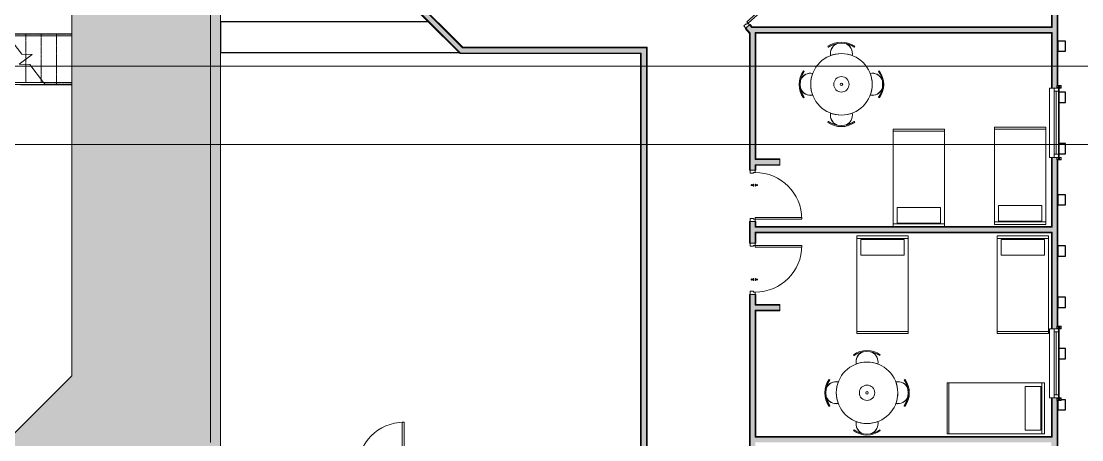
# Model space of a CAD drawing. Header units: millimetres. Extents: x -49836 to 59720, y -25216 to 39354.
# Drawn here: x 28012 to 48710, y -11579 to -3409 of the extents above; entities that cross this region are included whole.
import ezdxf

# ---------------------------------------------------------------- set-up
doc = ezdxf.new("R2010")
doc.units = ezdxf.units.MM
doc.linetypes.add('Overhead', pattern=[3.96875, 2.38125, -1.5875])
for name, color, linetype, lineweight in [('A-DOOR', 31, 'Continuous', 9), ('A-DOOR-FRAM', 31, 'Continuous', 18), ('A-FLOR-FNSH', 192, 'Continuous', 35), ('A-FLOR-HRAL', 11, 'Continuous', 9), ('A-FLOR-HRAL-MBND', 5, 'Overhead', 9), ('A-FLOR-MCUT', 51, 'Continuous', 9), ('A-FLOR-PATT', 8, 'Continuous', 35), ('A-GENM', 13, 'Continuous', 9), ('A-GLAZ', 151, 'Continuous', 9), ('A-GLAZ-SILL', 1, 'Continuous', 9), ('A-WALL', 113, 'Continuous', 9), ('A-WALL-FNSH', 113, 'Continuous', 25), ('A-WALL-PATT', 111, 'Continuous', 25), ('G-ANNO-SYMB', 111, 'Continuous', 9), ('I-FURN', 30, 'Continuous', 9), ('I-FURN-PNLS', 30, 'Continuous', 9), ('S-FNDN', 32, 'Continuous', 9), ('S-STRS', 31, 'Continuous', 9), ('S-STRS-MBND', 31, 'Overhead', 9)]:
    doc.layers.add(name, color=color, linetype=linetype, lineweight=lineweight)
pattern_1 = [(0, (0, 0), (812.8, 203.2), [33.528, -576.072, 33.528, -576.072, -3251.2]), (0, (0, 0), (812.8, 203.2), [-1219.2, 33.528, -1185.672, 33.528, -576.072, -1422.4]), (0, (0, 0), (812.8, 203.2), [-3048, 33.528, -372.872, 33.528, -982.472]), (120, (304.8, 101.6), (-582.3764, 602.30545), [33.528, -576.072, 33.528, -576.072, -3251.2]), (120, (304.8, 101.6), (-582.3764, 602.30545), [-1219.2, 33.528, -1185.672, 33.528, -576.072, -1422.4]), (120, (304.8, 101.6), (-582.3764, 602.30545), [-3048, 33.528, -372.872, 33.528, -982.472]), (240, (406.4, 508), (-230.4236, -805.50545), [33.528, -576.072, 33.528, -576.072, -3251.2]), (240, (406.4, 508), (-230.4236, -805.50545), [-1219.2, 33.528, -1185.672, 33.528, -576.072, -1422.4]), (240, (406.4, 508), (-230.4236, -805.50545), [-3048, 33.528, -372.872, 33.528, -982.472])]

# ---------------------------------------------------------------- blocks, each defined once
blk = doc.blocks.new('栏杆扶手 - 栏杆扶手-139648-Level 2')
at = {"layer": 'A-FLOR-HRAL'}
for p, q in [((26300, -4607), (28447, -4607)), ((26300, -4647), (26300, -4607)), ((26300, -4647), (28477, -4647)), ((28477, -4647), (28447, -4607))]:
    blk.add_line(p, q, dxfattribs=at)
at = {"layer": 'A-FLOR-HRAL-MBND'}
for p, q in [((28447, -4607), (29000, -4607)), ((28451, -4612), (29000, -4612)), ((28451, -4612), (29000, -4612)), ((28451, -4612), (29000, -4612)), ((28451, -4612), (29000, -4612)), ((28474, -4642), (29000, -4642)), ((28474, -4642), (29000, -4642)), ((28474, -4642), (29000, -4642)), ((28474, -4642), (29000, -4642)), ((28477, -4647), (29000, -4647)), ((29000, -4607), (29000, -4647)), ((29000, -4612), (29000, -4642)), ((29000, -4612), (29000, -4642)), ((29000, -4612), (29000, -4642)), ((29000, -4612), (29000, -4642))]:
    blk.add_line(p, q, dxfattribs=at)
blk = doc.blocks.new('栏杆扶手 - 栏杆扶手-139652-Level 2')
at = {"layer": 'A-FLOR-HRAL'}
for p, q in [((26300, -3657), (27723, -3657)), ((26300, -3697), (26300, -3657)), ((26300, -3697), (27753, -3697)), ((27753, -3697), (27723, -3657))]:
    blk.add_line(p, q, dxfattribs=at)
at = {"layer": 'A-FLOR-HRAL-MBND'}
for p, q in [((27723, -3657), (29000, -3657)), ((27727, -3662), (29000, -3662)), ((27727, -3662), (29000, -3662)), ((27727, -3662), (29000, -3662)), ((27727, -3662), (29000, -3662)), ((27750, -3692), (29000, -3692)), ((27750, -3692), (29000, -3692)), ((27750, -3692), (29000, -3692)), ((27750, -3692), (29000, -3692)), ((27753, -3697), (29000, -3697)), ((29000, -3657), (29000, -3697)), ((29000, -3662), (29000, -3692)), ((29000, -3662), (29000, -3692)), ((29000, -3662), (29000, -3692)), ((29000, -3662), (29000, -3692))]:
    blk.add_line(p, q, dxfattribs=at)
blk = doc.blocks.new('Arch - 750 x 2100 mm-239390-Level 2')
at = {"layer": 'A-DOOR', "lineweight": 18}
for p, q in [((420, 960), (420, 50)), ((455, 960), (420, 960)), ((455, 50), (455, 960)), ((420, 50), (455, 50))]:
    blk.add_line(p, q, dxfattribs=at)
at = {"layer": 'A-DOOR'}
for p, q in [((-230, 53), (-230, 50)), ((-229, 53), (-230, 53)), ((-230, 53), (-190, 53)), ((-190, 50), (-230, 50)), ((-230, 50), (-229, 50)), ((-230, 15), (-230, 12)), ((-229, 15), (-230, 15)), ((-230, 15), (-190, 15)), ((-190, 12), (-230, 12)), ((-230, 12), (-229, 12)), ((-212, 83), (-221, 83)), ((-217, 83), (-217, 53)), ((-217, 12), (-217, -18)), ((-214, 83), (-207, 83)), ((-210, 83), (-212, 83)), ((-209, 83), (-210, 83)), ((-199, 83), (-209, 83)), ((-203, 53), (-203, 83)), ((-203, -18), (-203, 12)), ((-190, 53), (-191, 53)), ((-191, 50), (-190, 50)), ((-190, 15), (-191, 15)), ((-191, 12), (-190, 12)), ((-190, 50), (-190, 53)), ((-190, 12), (-190, 15)), ((-221, -18), (-212, -18)), ((-207, -18), (-214, -18)), ((-212, -18), (-210, -18)), ((-210, -18), (-209, -18)), ((-209, -18), (-199, -18))]:
    blk.add_line(p, q, dxfattribs=at)
at = {"layer": 'A-DOOR', "flags": 128}
for points in [[(-199, 83), (-199, 83), (-199, 84), (-199, 84), (-199, 85), (-199, 85), (-199, 86), (-199, 86), (-200, 86), (-200, 87), (-200, 87), (-200, 88), (-200, 88), (-200, 88), (-201, 89), (-201, 89), (-201, 90), (-201, 90), (-202, 90), (-202, 91), (-202, 91), (-203, 91), (-203, 91), (-203, 92), (-204, 92), (-204, 92), (-204, 92), (-205, 93), (-205, 93), (-206, 93), (-206, 93), (-206, 93), (-207, 93), (-207, 94), (-208, 94), (-208, 94), (-209, 94), (-209, 94), (-209, 94), (-210, 94), (-210, 94), (-211, 94), (-211, 94), (-212, 94), (-212, 94), (-212, 94), (-213, 94), (-213, 93), (-214, 93), (-214, 93), (-215, 93), (-215, 93), (-215, 93), (-216, 92), (-216, 92), (-216, 92), (-217, 92), (-217, 91), (-217, 91), (-218, 91), (-218, 90), (-218, 90), (-219, 90), (-219, 89), (-219, 89), (-219, 89), (-220, 88), (-220, 88), (-220, 87), (-220, 87), (-220, 87), (-220, 86), (-221, 86), (-221, 85), (-221, 85), (-221, 85), (-221, 84), (-221, 84), (-221, 83), (-221, 83)], [(-221, -18), (-221, -18), (-221, -19), (-221, -19), (-221, -20), (-221, -20), (-221, -21), (-221, -21), (-220, -21), (-220, -22), (-220, -22), (-220, -23), (-220, -23), (-220, -23), (-219, -24), (-219, -24), (-219, -25), (-219, -25), (-218, -25), (-218, -26), (-218, -26), (-217, -26), (-217, -26), (-217, -27), (-216, -27), (-216, -27), (-216, -27), (-215, -28), (-215, -28), (-214, -28), (-214, -28), (-214, -28), (-213, -28), (-213, -29), (-212, -29), (-212, -29), (-211, -29), (-211, -29), (-211, -29), (-210, -29), (-210, -29), (-209, -29), (-209, -29), (-208, -29), (-208, -29), (-208, -29), (-207, -29), (-207, -28), (-206, -28), (-206, -28), (-205, -28), (-205, -28), (-205, -28), (-204, -27), (-204, -27), (-204, -27), (-203, -27), (-203, -26), (-203, -26), (-202, -26), (-202, -25), (-202, -25), (-201, -25), (-201, -24), (-201, -24), (-201, -24), (-200, -23), (-200, -23), (-200, -22), (-200, -22), (-200, -22), (-200, -21), (-199, -21), (-199, -20), (-199, -20), (-199, -20), (-199, -19), (-199, -19), (-199, -18), (-199, -18)]]:
    blk.add_lwpolyline(points, dxfattribs=at)
at = {"layer": 'A-DOOR'}
blk.add_arc((455, 50), 910, 90, 180, dxfattribs=at)
at = {"layer": 'A-DOOR-FRAM'}
for p, q in [((-500, 50), (-455, 50)), ((-500, 50), (-500, -50)), ((-455, 50), (-455, 15)), ((-455, 15), (-440, 15)), ((-440, -50), (-440, 15)), ((455, 15), (440, 15)), ((440, -50), (440, 15)), ((455, 50), (455, 15)), ((500, 50), (455, 50)), ((500, -50), (500, 50)), ((-500, -50), (-440, -50)), ((500, -50), (440, -50))]:
    blk.add_line(p, q, dxfattribs=at)
blk = doc.blocks.new('Arch - 750 x 2100 mm-239391-Level 2')
at = {"layer": 'A-DOOR'}
for p, q in [((-212, 18), (-221, 18)), ((-217, 18), (-217, -12)), ((-214, 18), (-207, 18)), ((-210, 18), (-212, 18)), ((-209, 18), (-210, 18)), ((-199, 18), (-209, 18)), ((-203, -12), (-203, 18)), ((-230, -12), (-230, -15)), ((-229, -12), (-230, -12)), ((-230, -12), (-190, -12)), ((-190, -15), (-230, -15)), ((-230, -15), (-229, -15)), ((-230, -50), (-230, -53)), ((-229, -50), (-230, -50)), ((-230, -50), (-190, -50)), ((-190, -53), (-230, -53)), ((-230, -53), (-229, -53)), ((-221, -83), (-212, -83)), ((-217, -53), (-217, -83)), ((-207, -83), (-214, -83)), ((-212, -83), (-210, -83)), ((-210, -83), (-209, -83)), ((-209, -83), (-199, -83)), ((-203, -83), (-203, -53)), ((-190, -12), (-191, -12)), ((-191, -15), (-190, -15)), ((-190, -50), (-191, -50)), ((-191, -53), (-190, -53)), ((-190, -15), (-190, -12)), ((-190, -53), (-190, -50))]:
    blk.add_line(p, q, dxfattribs=at)
at = {"layer": 'A-DOOR', "lineweight": 18}
for p, q in [((420, -50), (455, -50)), ((420, -960), (420, -50)), ((455, -50), (455, -960)), ((455, -960), (420, -960))]:
    blk.add_line(p, q, dxfattribs=at)
at = {"layer": 'A-DOOR', "flags": 128}
for points in [[(-199, 18), (-199, 18), (-199, 19), (-199, 19), (-199, 20), (-199, 20), (-199, 21), (-199, 21), (-200, 21), (-200, 22), (-200, 22), (-200, 23), (-200, 23), (-200, 23), (-201, 24), (-201, 24), (-201, 25), (-201, 25), (-202, 25), (-202, 26), (-202, 26), (-203, 26), (-203, 26), (-203, 27), (-204, 27), (-204, 27), (-204, 27), (-205, 28), (-205, 28), (-206, 28), (-206, 28), (-206, 28), (-207, 28), (-207, 29), (-208, 29), (-208, 29), (-209, 29), (-209, 29), (-209, 29), (-210, 29), (-210, 29), (-211, 29), (-211, 29), (-212, 29), (-212, 29), (-212, 29), (-213, 29), (-213, 28), (-214, 28), (-214, 28), (-215, 28), (-215, 28), (-215, 28), (-216, 27), (-216, 27), (-216, 27), (-217, 27), (-217, 26), (-217, 26), (-218, 26), (-218, 25), (-218, 25), (-219, 25), (-219, 24), (-219, 24), (-219, 24), (-220, 23), (-220, 23), (-220, 22), (-220, 22), (-220, 22), (-220, 21), (-221, 21), (-221, 20), (-221, 20), (-221, 20), (-221, 19), (-221, 19), (-221, 18), (-221, 18)], [(-221, -83), (-221, -83), (-221, -84), (-221, -84), (-221, -85), (-221, -85), (-221, -86), (-221, -86), (-220, -86), (-220, -87), (-220, -87), (-220, -88), (-220, -88), (-220, -88), (-219, -89), (-219, -89), (-219, -90), (-219, -90), (-218, -90), (-218, -91), (-218, -91), (-217, -91), (-217, -91), (-217, -92), (-216, -92), (-216, -92), (-216, -92), (-215, -93), (-215, -93), (-214, -93), (-214, -93), (-214, -93), (-213, -93), (-213, -94), (-212, -94), (-212, -94), (-211, -94), (-211, -94), (-211, -94), (-210, -94), (-210, -94), (-209, -94), (-209, -94), (-208, -94), (-208, -94), (-208, -94), (-207, -94), (-207, -93), (-206, -93), (-206, -93), (-205, -93), (-205, -93), (-205, -93), (-204, -92), (-204, -92), (-204, -92), (-203, -92), (-203, -91), (-203, -91), (-202, -91), (-202, -90), (-202, -90), (-201, -90), (-201, -89), (-201, -89), (-201, -89), (-200, -88), (-200, -88), (-200, -87), (-200, -87), (-200, -87), (-200, -86), (-199, -86), (-199, -85), (-199, -85), (-199, -85), (-199, -84), (-199, -84), (-199, -83), (-199, -83)]]:
    blk.add_lwpolyline(points, dxfattribs=at)
at = {"layer": 'A-DOOR'}
blk.add_arc((455, -50), 910, 180, 270, dxfattribs=at)
at = {"layer": 'A-DOOR-FRAM'}
for p, q in [((-500, 50), (-440, 50)), ((-500, -50), (-500, 50)), ((-440, 50), (-440, -15)), ((440, 50), (440, -15)), ((500, 50), (440, 50)), ((500, 50), (500, -50)), ((-500, -50), (-455, -50)), ((-455, -15), (-440, -15)), ((-455, -50), (-455, -15)), ((455, -15), (440, -15)), ((455, -50), (455, -15)), ((500, -50), (455, -50))]:
    blk.add_line(p, q, dxfattribs=at)
blk = doc.blocks.new('Arched _2_ - Arched _2_-211957-Level 2')
at = {"layer": 'A-GLAZ'}
for p, q in [((390, 20), (-960, 20)), ((-960, 20), (-960, -66)), ((-900, -66), (-900, 20)), ((330, -66), (330, 20)), ((390, -66), (390, 20)), ((-1010, -117), (-960, -32)), ((-960, -117), (-1010, -32)), ((-1010, -32), (-1010, -117)), ((-960, -32), (-1010, -32)), ((-1010, -117), (-960, -117)), ((-960, -117), (-960, -32)), ((-960, -66), (390, -66)), ((-960, -79), (390, -79)), ((-900, -23), (330, -23)), ((440, -117), (390, -32)), ((390, -117), (440, -32)), ((390, -117), (390, -32)), ((390, -32), (440, -32)), ((440, -117), (390, -117)), ((440, -32), (440, -117))]:
    blk.add_line(p, q, dxfattribs=at)
at = {"layer": 'A-GLAZ-SILL'}
for p, q in [((-960, 108), (-960, -66)), ((390, 108), (-960, 108)), ((-960, 108), (-960, 70)), ((390, 108), (-960, 108)), ((390, -66), (390, 108)), ((390, 70), (390, 108)), ((-960, -66), (390, -66))]:
    blk.add_line(p, q, dxfattribs=at)
blk = doc.blocks.new('open - open-156709-Level 2')
at = {"layer": 'A-GENM', "lineweight": 25}
for p, q in [((31904, -3418), (31904, -4018)), ((35956, -3418), (31904, -3418)), ((36556, -4018), (35956, -3418)), ((31904, -4018), (36556, -4018))]:
    blk.add_line(p, q, dxfattribs=at)
blk = doc.blocks.new('Table Dining 4 Seater-Circular - 1200 mm dia-177582-Level 2')
at = {"layer": 'I-FURN-PNLS'}
for p, q in [((-265, 743), (-253, 726)), ((-265, 743), (-253, 726)), ((248, 726), (259, 743)), ((259, 743), (248, 726)), ((-726, 248), (-743, 259)), ((-741, 262), (-725, 251)), ((741, 262), (725, 251)), ((743, 259), (726, 248)), ((-743, -265), (-726, -253)), ((-741, -262), (-725, -251)), ((741, -262), (725, -251)), ((726, -253), (743, -265)), ((-253, -726), (-265, -743)), ((-265, -743), (-253, -726)), ((259, -743), (248, -726)), ((259, -743), (248, -726))]:
    blk.add_line(p, q, dxfattribs=at)
for centre, radius, start, end in [((-3, 368), 457, 55, 125), ((-3, 368), 457, 55, 125), ((-3, 368), 437, 55, 125), ((-3, 368), 437, 100.9126, 125), ((0, 600), 215, 113.4276, 190.3238), ((0, 600), 215, 115.8607, 190.3238), ((-3, 368), 437, 55, 77.7309), ((0, 600), 215, 349.6762, 65.2158), ((0, 600), 215, 349.6762, 63.3002), ((0, 0), 600, 90, 270), ((0, 0), 600, 90, 270), ((0, 0), 600, 89.5574, 110.6423), ((0, 0), 600, 270, 90), ((0, 0), 600, 270, 90), ((0, 0), 600, 69.3577, 89.5574), ((-368, -3), 457, 145, 215), ((-367, 0), 457, 145, 215), ((-367, 0), 437, 145, 215), ((-368, -3), 437, 145, 167.7309), ((-600, 0), 215, 79.6762, 155.2158), ((-599, 3), 215, 79.6762, 153.3002), ((0, 0), 600, 159.3577, 179.5574), ((599, 3), 215, 26.6998, 100.3238), ((600, 0), 215, 24.7842, 100.3238), ((0, 0), 600, 0.4426, 20.6423), ((367, 0), 437, 325, 35), ((368, -3), 437, 12.2691, 35), ((367, 0), 457, 325, 35), ((368, -3), 457, 325, 35), ((0, 0), 600, 179.5574, 200.6423), ((0, 0), 150, 90, 270), ((0, 0), 150, 90, 270), ((0, 0), 24.9, 360, 180), ((0, 0), 24.9, 180, 360), ((0, 0), 150, 270, 90), ((0, 0), 150, 270, 90), ((0, 0), 600, 339.3577, 0.4426), ((-368, -3), 437, 190.9126, 215), ((-600, 0), 215, 203.4276, 280.3238), ((-599, 3), 215, 205.8607, 280.3238), ((599, 3), 215, 259.6762, 334.1393), ((600, 0), 215, 259.6762, 336.5724), ((368, -3), 437, 325, 349.0874), ((0, -600), 215, 169.6762, 246.5724), ((0, -600), 215, 169.6762, 244.1393), ((0, 0), 600, 249.3577, 270.4426), ((0, 0), 600, 270.4426, 290.6423), ((0, -600), 215, 294.7842, 10.3238), ((0, -600), 215, 296.6998, 10.3238), ((-3, -368), 457, 235, 305), ((-3, -368), 457, 235, 305), ((-3, -368), 437, 235, 259.0874), ((-3, -368), 437, 235, 305), ((-3, -368), 437, 282.2691, 305)]:
    blk.add_arc(centre, radius, start, end, dxfattribs=at)
blk = doc.blocks.new('Bed _2_ - 1422 x 1981mm - Double-188209-Level 2')
at = {"layer": 'I-FURN'}
for p, q in [((481, 0), (-519, 0)), ((-519, 0), (-519, -1900)), ((-519, -1900), (-519, 0)), ((-519, 0), (481, 0)), ((481, -1900), (481, 0)), ((481, 0), (481, -1900)), ((481, -52), (-519, -52)), ((-443, -373), (-443, -68)), ((-443, -68), (405, -68)), ((405, -68), (405, -373)), ((405, -373), (-443, -373)), ((481, -1862), (-519, -1862)), ((-519, -1900), (481, -1900)), ((481, -1900), (-519, -1900))]:
    blk.add_line(p, q, dxfattribs=at)
blk = doc.blocks.new('elman - elman-246418-Level 2')
at = {"layer": 'A-GENM', "lineweight": 25}
for p, q in [((48393, -3796), (48243, -3796)), ((48243, -3796), (48243, -3996)), ((48393, -3996), (48393, -3796)), ((48243, -3996), (48393, -3996)), ((48393, -4796), (48268, -4796)), ((48393, -4996), (48393, -4796)), ((48268, -4996), (48393, -4996)), ((48393, -5796), (48268, -5796)), ((48268, -5996), (48393, -5996)), ((48393, -5996), (48393, -5796)), ((48393, -6796), (48243, -6796)), ((48243, -6796), (48243, -6996)), ((48393, -6996), (48393, -6796)), ((48243, -6996), (48393, -6996)), ((48393, -7796), (48243, -7796)), ((48243, -7796), (48243, -7996)), ((48393, -7996), (48393, -7796)), ((48243, -7996), (48393, -7996)), ((48393, -8796), (48243, -8796)), ((48243, -8796), (48243, -8996)), ((48393, -8996), (48393, -8796)), ((48243, -8996), (48393, -8996)), ((48393, -9796), (48268, -9796)), ((48393, -9996), (48393, -9796)), ((48268, -9996), (48393, -9996)), ((48243, -10812), (48243, -10996)), ((48393, -10796), (48307, -10796)), ((48393, -10996), (48393, -10796)), ((48243, -10996), (48393, -10996))]:
    blk.add_line(p, q, dxfattribs=at)

msp = doc.modelspace()

# ---------------------------------------------------------------- hatches: boundary and pattern name
at = {"layer": 'A-FLOR-PATT', "lineweight": 9}
h = msp.add_hatch(dxfattribs=at)
h.set_pattern_fill('FP_1', color=256, style=0, pattern_type=2)
h.set_pattern_definition([(50, (0, 0), (728.7365, -63.756), [76.2, -838.2]), (355, (0, 0), (-140.972, 764.228), [60.96, -670.56]), (100.451, (60.7, -5.3), (587.77, 700.467), [64.76, -712.36]), (46.184, (0, 203.2), (1084.316, -168.17), [114.3, -1257.3]), (96.636, (90.4, 189.2), (949.61, 989.71), [97.14, -1068.54]), (351.184, (0, 203.2), (949.62, 989.7), [91.44, -1005.84]), (21, (101.6, 152.4), (606.458, -409.061), [76.2, -838.2]), (326, (101.6, 152.4), (247.208, 736.753), [60.96, -670.56]), (71.451, (152.14, 118.3), (853.668, 327.685), [64.76, -712.36]), (37.5, (0, 0), (12.3547, 338.2201), [33.528, -628.904, 33.528, -647.192, -673.1]), (37.5, (0, 0), (12.3547, 338.2201), [-1343.152, 33.528, -639.572]), (7.5, (0, 0), (267.279, 400.722), [33.528, -354.584, 33.528, -613.664, -256.54]), (7.5, (0, 0), (267.279, 400.722), [-1035.304, 33.528, -223.012]), (327.5, (-226.57, 0), (542.3633, -22.9153), [33.528, -220.472, 33.528, -758.952, -1051.56]), (327.5, (-226.57, 0), (542.3633, -22.9153), [-1046.48, 33.528, -1018.032]), (317.5, (-328.17, 0), (592.517, 101.707), [33.528, -296.672, 33.528, -492.76, -746.76]), (317.5, (-328.17, 0), (592.517, 101.707), [-856.488, 33.528, -713.232])])
h.paths.add_polyline_path([(21310, -20203), (23132, -20203), (31704, -11630), (31704, 711), (23121, 9294), (10922, 9294), (2494, 866), (5122, -222), (12008, 6663), (21962, 6663), (29000, -375), (29000, -10329), (21962, -17368), (12008, -17368), (5122, -10482), (2345, -11633), (10915, -20203), (15168, -20203)], flags=0)
at = {"layer": 'A-WALL-PATT', "lineweight": 9}
h = msp.add_hatch(dxfattribs=at)
h.set_pattern_fill('FP_2', color=256, style=0, pattern_type=2)
h.set_pattern_definition(pattern_1)
h.paths.add_polyline_path([(48131, -19517), (48131, -18742), (48119, -18742), (48119, -19517)], flags=0)
h.paths.add_polyline_path([(48131, -17392), (48131, -15553), (48119, -15553), (48119, -17392), (48125, -17392)], flags=0)
h.paths.add_polyline_path([(48131, -15453), (48131, -14046), (48119, -14046), (48119, -15453)], flags=0)
h.paths.add_polyline_path([(48131, -12696), (48131, -11629), (48119, -11629), (48119, -12696), (48122, -12696)], flags=0)
h.paths.add_polyline_path([(48119, -11529), (48131, -11529), (48131, -10762), (48119, -10762), (48119, -11517)], flags=0)
h.paths.add_polyline_path([(48125, -9412), (48131, -9412), (48131, -7529), (48119, -7529), (48119, -9412)], flags=0)
h.paths.add_polyline_path([(48119, -7429), (48131, -7429), (48131, -6066), (48119, -6066), (48119, -7417)], flags=0)
h.paths.add_polyline_path([(48131, -4716), (48131, -3629), (48119, -3629), (48119, -4716), (48128, -4716)], flags=0)
h.paths.add_polyline_path([(48131, -3529), (48131, -2092), (48119, -2092), (48119, -3529)], flags=0)
h.paths.add_polyline_path([(48131, -642), (48131, 2571), (48119, 2559), (48119, -642), (48125, -642)], flags=0)
at = {"layer": 'A-WALL-PATT'}
h = msp.add_hatch(color=256, dxfattribs=at)
h.paths.add_polyline_path([(48131, -19529), (48231, -19529), (48231, -18792), (48222, -18792), (48221, -18742), (48131, -18742), (48131, -19517)], flags=0)
h.paths.add_polyline_path([(48222, -17392), (48222, -17342), (48231, -17342), (48231, -14096), (48222, -14096), (48222, -14046), (48131, -14046), (48131, -17392), (48213, -17392)], flags=0)
h.paths.add_polyline_path([(48146, -12696), (48222, -12696), (48222, -12646), (48231, -12646), (48231, -10812), (48222, -10812), (48222, -10762), (48131, -10762), (48131, -12696), (48145, -12696)], flags=0)
h.paths.add_polyline_path([(48131, -9412), (48222, -9412), (48222, -9362), (48231, -9362), (48231, -6116), (48222, -6116), (48222, -6066), (48131, -6066), (48131, -8993)], flags=0)
h.paths.add_polyline_path([(48131, -4716), (48222, -4716), (48222, -4666), (48231, -4666), (48231, -2042), (48141, -2042), (48141, -2092), (48131, -2092), (48131, -3629)], flags=0)
h.paths.add_polyline_path([(48178, -692), (48231, -692), (48231, 2671), (48131, 2571), (48131, -642), (48141, -642), (48141, -692), (48177, -692)], flags=0)
at = {"layer": 'A-WALL-PATT', "lineweight": 9}
h = msp.add_hatch(dxfattribs=at)
h.set_pattern_fill('FP_2', color=256, style=0, pattern_type=2)
h.set_pattern_definition(pattern_1)
h.paths.add_polyline_path([(48231, -19629), (48243, -19629), (48243, -18792), (48231, -18792), (48231, -19529)], flags=0)
h.paths.add_polyline_path([(48243, -17342), (48243, -14096), (48231, -14096), (48231, -17342), (48242, -17342)], flags=0)
h.paths.add_polyline_path([(48239, -12646), (48243, -12646), (48243, -10812), (48231, -10812), (48231, -12646)], flags=0)
h.paths.add_polyline_path([(48243, -9362), (48243, -6116), (48231, -6116), (48231, -9362), (48238, -9362)], flags=0)
h.paths.add_polyline_path([(48243, -4666), (48243, -2042), (48231, -2042), (48231, -4666), (48235, -4666)], flags=0)
h.paths.add_polyline_path([(48243, -692), (48243, 2683), (48231, 2671), (48231, -692), (48233, -692)], flags=0)
for points in [[(31704, -11630), (31904, -11430), (31904, 768), (31704, 968), (31704, -11342)], [(23415, -20203), (31904, -11713), (31904, -11430), (23132, -20203)]]:
    msp.add_hatch(color=256, dxfattribs=at).paths.add_polyline_path(points, flags=0)
h = msp.add_hatch(dxfattribs=at)
h.set_pattern_fill('FP_2', color=256, style=0, pattern_type=2)
h.set_pattern_definition(pattern_1)
h.paths.add_polyline_path([(36585, -4030), (34950, -2395), (34941, -2403), (36568, -4030)], flags=0)
h.paths.add_polyline_path([(34446, -1908), (34455, -1900), (34379, -1824), (34362, -1824)], flags=0)
at = {"layer": 'A-WALL-PATT'}
h = msp.add_hatch(color=256, dxfattribs=at)
h.paths.add_polyline_path([(36627, -3930), (35020, -2324), (34950, -2395), (36485, -3930)], flags=0)
h.paths.add_polyline_path([(34455, -1900), (34525, -1829), (34509, -1812), (34367, -1812), (34379, -1824)], flags=0)
at = {"layer": 'A-WALL-PATT', "lineweight": 9}
h = msp.add_hatch(dxfattribs=at)
h.set_pattern_fill('FP_2', color=256, style=0, pattern_type=2)
h.set_pattern_definition(pattern_1)
h.paths.add_polyline_path([(36615, -3918), (36631, -3918), (35029, -2316), (35020, -2324), (35425, -2729)], flags=0)
h.paths.add_polyline_path([(34525, -1829), (34534, -1821), (34426, -1712), (34409, -1712), (34521, -1824)], flags=0)
at = {"layer": 'A-WALL-PATT'}
h = msp.add_hatch(color=256, dxfattribs=at)
h.paths.add_polyline_path([(42237, -3641), (42237, -3529), (42271, -3529), (42227, -3478), (42152, -3545), (42225, -3628)], flags=0)
h.paths.add_polyline_path([(41487, -2797), (41562, -2731), (41456, -2611), (41456, -2762), (41468, -2775)], flags=0)
at = {"layer": 'A-WALL-PATT', "lineweight": 9}
h = msp.add_hatch(dxfattribs=at)
h.set_pattern_fill('FP_2', color=256, style=0, pattern_type=2)
h.set_pattern_definition(pattern_1)
h.paths.add_polyline_path([(42808, -3529), (48119, -3529), (48119, -3517), (42261, -3517), (42271, -3529), (42349, -3529)], flags=0)
h = msp.add_hatch(dxfattribs=at)
h.set_pattern_fill('FP_2', color=256, style=0, pattern_type=2)
h.set_pattern_definition(pattern_1)
h.paths.add_polyline_path([(42237, -16693), (42237, -16615), (42225, -16615), (42225, -16693)], flags=0)
h.paths.add_polyline_path([(42237, -15615), (42237, -15341), (42225, -15341), (42225, -15615)], flags=0)
h.paths.add_polyline_path([(42225, -14341), (42237, -14341), (42237, -8741), (42225, -8741), (42225, -13691)], flags=0)
h.paths.add_polyline_path([(42237, -7741), (42237, -7317), (42225, -7317), (42225, -7741)], flags=0)
h.paths.add_polyline_path([(42225, -6317), (42237, -6317), (42237, -3641), (42225, -3628), (42225, -6252)], flags=0)
at = {"layer": 'A-WALL-PATT'}
h = msp.add_hatch(color=256, dxfattribs=at)
h.paths.add_polyline_path([(42337, -16705), (42337, -16615), (42237, -16615), (42237, -16705)], flags=0)
h.paths.add_polyline_path([(42237, -15615), (42337, -15615), (42337, -15341), (42237, -15341)], flags=0)
h.paths.add_polyline_path([(42337, -14341), (42337, -8741), (42237, -8741), (42237, -14341)], flags=0)
h.paths.add_polyline_path([(42237, -7741), (42337, -7741), (42337, -7317), (42237, -7317), (42237, -7427)], flags=0)
h.paths.add_polyline_path([(42237, -6317), (42337, -6317), (42337, -3529), (42237, -3529), (42237, -6252)], flags=0)
for points in [[(48131, -3629), (48131, -3529), (42337, -3529), (42337, -3629), (48119, -3629)], [(40101, -4030), (40113, -4030), (40113, -3930), (36485, -3930), (36585, -4030), (39737, -4030)], [(40113, -15586), (40213, -15586), (40213, -3930), (40113, -3930), (40113, -15486)], [(42337, -6209), (42816, -6209), (42816, -6109), (42337, -6109)], [(45879, -7529), (48131, -7529), (48131, -7429), (42337, -7429), (42337, -7529), (42808, -7529)], [(42816, -9049), (42816, -8949), (42337, -8949), (42337, -9049), (42808, -9049)], [(42349, -11629), (48131, -11629), (48131, -11529), (42337, -11529), (42337, -11629)]]:
    msp.add_hatch(color=256, dxfattribs=at).paths.add_polyline_path(points, flags=0)
at = {"layer": 'A-WALL-PATT', "lineweight": 9}
h = msp.add_hatch(dxfattribs=at)
h.set_pattern_fill('FP_2', color=256, style=0, pattern_type=2)
h.set_pattern_definition(pattern_1)
h.paths.add_polyline_path([(42337, -16693), (42349, -16693), (42349, -16615), (42337, -16615)], flags=0)
h.paths.add_polyline_path([(42337, -15615), (42349, -15615), (42349, -15553), (42337, -15553)], flags=0)
h.paths.add_polyline_path([(42349, -15453), (42349, -15341), (42337, -15341), (42337, -15453)], flags=0)
h.paths.add_polyline_path([(42349, -14341), (42349, -14244), (42337, -14244), (42337, -14341)], flags=0)
h.paths.add_polyline_path([(42337, -14144), (42349, -14144), (42349, -11629), (42337, -11629), (42337, -13691)], flags=0)
h.paths.add_polyline_path([(42349, -11529), (42349, -9049), (42337, -9049), (42337, -11529)], flags=0)
h.paths.add_polyline_path([(42337, -8949), (42349, -8949), (42349, -8741), (42337, -8741)], flags=0)
h.paths.add_polyline_path([(42337, -7741), (42349, -7741), (42349, -7529), (42337, -7529)], flags=0)
h.paths.add_polyline_path([(42349, -7429), (42349, -7317), (42337, -7317), (42337, -7429)], flags=0)
h.paths.add_polyline_path([(42349, -6317), (42349, -6209), (42337, -6209), (42337, -6317)], flags=0)
h.paths.add_polyline_path([(42349, -6109), (42349, -3629), (42337, -3629), (42337, -6109)], flags=0)
h = msp.add_hatch(dxfattribs=at)
h.set_pattern_fill('FP_2', color=256, style=0, pattern_type=2)
h.set_pattern_definition(pattern_1)
h.paths.add_polyline_path([(45879, -3641), (48119, -3641), (48119, -3629), (42349, -3629), (42349, -3641), (44343, -3641)], flags=0)
h = msp.add_hatch(dxfattribs=at)
h.set_pattern_fill('FP_2', color=256, style=0, pattern_type=2)
h.set_pattern_definition(pattern_1)
h.paths.add_polyline_path([(40113, -3930), (40213, -3930), (40213, -3918), (36615, -3918), (36627, -3930), (40101, -3930)], flags=0)
h = msp.add_hatch(dxfattribs=at)
h.set_pattern_fill('FP_2', color=256, style=0, pattern_type=2)
h.set_pattern_definition(pattern_1)
h.paths.add_polyline_path([(40225, -15598), (40225, -3918), (40213, -3918), (40213, -15598)], flags=0)
h = msp.add_hatch(dxfattribs=at)
h.set_pattern_fill('FP_2', color=256, style=0, pattern_type=2)
h.set_pattern_definition(pattern_1)
h.paths.add_polyline_path([(40101, -4042), (40101, -4030), (36568, -4030), (36580, -4042), (39737, -4042)], flags=0)
h = msp.add_hatch(dxfattribs=at)
h.set_pattern_fill('FP_2', color=256, style=0, pattern_type=2)
h.set_pattern_definition(pattern_1)
h.paths.add_polyline_path([(40113, -15486), (40113, -14324), (40101, -14324), (40101, -15486)], flags=0)
h.paths.add_polyline_path([(40101, -14224), (40113, -14224), (40113, -13224), (40101, -13224), (40101, -14212)], flags=0)
h.paths.add_polyline_path([(40113, -13124), (40113, -12248), (40101, -12248), (40101, -13124)], flags=0)
h.paths.add_polyline_path([(40113, -12148), (40113, -4030), (40101, -4030), (40101, -12148)], flags=0)
h = msp.add_hatch(dxfattribs=at)
h.set_pattern_fill('FP_2', color=256, style=0, pattern_type=2)
h.set_pattern_definition(pattern_1)
h.paths.add_polyline_path([(42816, -6109), (42816, -6097), (42349, -6097), (42349, -6109), (42808, -6109)], flags=0)
h = msp.add_hatch(dxfattribs=at)
h.set_pattern_fill('FP_2', color=256, style=0, pattern_type=2)
h.set_pattern_definition(pattern_1)
h.paths.add_polyline_path([(42349, -7429), (48119, -7429), (48119, -7417), (42349, -7417), (42349, -7427)], flags=0)
h = msp.add_hatch(dxfattribs=at)
h.set_pattern_fill('FP_2', color=256, style=0, pattern_type=2)
h.set_pattern_definition(pattern_1)
h.paths.add_polyline_path([(42349, -7541), (48119, -7541), (48119, -7529), (42349, -7529)], flags=0)
h = msp.add_hatch(dxfattribs=at)
h.set_pattern_fill('FP_2', color=256, style=0, pattern_type=2)
h.set_pattern_definition(pattern_1)
h.paths.add_polyline_path([(42816, -8949), (42816, -8937), (42349, -8937), (42349, -8949), (42808, -8949)], flags=0)
h = msp.add_hatch(dxfattribs=at)
h.set_pattern_fill('FP_2', color=256, style=0, pattern_type=2)
h.set_pattern_definition(pattern_1)
h.paths.add_polyline_path([(45879, -11529), (48119, -11529), (48119, -11517), (42349, -11517), (42349, -11529), (44343, -11529)], flags=0)

# ---------------------------------------------------------------- linework, layer by layer
at = {"layer": 'A-FLOR-FNSH', "color": 1, "lineweight": 18}
for p, q in [((31704, -11630), (31704, 711)), ((29000, -3652), (29000, -4652))]:
    msp.add_line(p, q, dxfattribs=at)
at = {"layer": 'A-FLOR-MCUT'}
for p, q in [((29000, -3652), (29000, -375)), ((29000, -10329), (29000, -4652)), ((21962, -17368), (29000, -10329))]:
    msp.add_line(p, q, dxfattribs=at)
at = {"layer": 'A-WALL', "color": 1, "lineweight": 18}
for p, q in [((31904, -11713), (31904, -1824)), ((42227, -3478), (42152, -3545)), ((42816, -6209), (42816, -6109)), ((42237, -6317), (42337, -6317)), ((42337, -7317), (42237, -7317)), ((42237, -7741), (42337, -7741)), ((42337, -8741), (42237, -8741)), ((42816, -9049), (42816, -8949))]:
    msp.add_line(p, q, dxfattribs=at)
at = {"layer": 'A-WALL'}
for p, q in [((48231, -2042), (48231, -4666)), ((48131, -2092), (48131, -3529)), ((36585, -4030), (34950, -2395)), ((36627, -3930), (35020, -2324)), ((42271, -3529), (42227, -3478)), ((42237, -3641), (42152, -3545)), ((42237, -3641), (42237, -6317)), ((42271, -3529), (48131, -3529)), ((42337, -3629), (42337, -6109)), ((42337, -3629), (48131, -3629)), ((48131, -3629), (48131, -4716)), ((40213, -3930), (36627, -3930)), ((40213, -3930), (40213, -15586)), ((40113, -4030), (36585, -4030)), ((40113, -4030), (40113, -12148)), ((42816, -6109), (42337, -6109)), ((42337, -6209), (42337, -6317)), ((42816, -6209), (42337, -6209)), ((48131, -6066), (48131, -7429)), ((48231, -6116), (48231, -9362)), ((42237, -7317), (42237, -7741)), ((42337, -7317), (42337, -7429)), ((42337, -7429), (48131, -7429)), ((42337, -7529), (42337, -7741)), ((42337, -7529), (48131, -7529)), ((48131, -7529), (48131, -9412)), ((42237, -8741), (42237, -14341)), ((42337, -8741), (42337, -8949)), ((42816, -8949), (42337, -8949)), ((42337, -9049), (42337, -11529)), ((42816, -9049), (42337, -9049)), ((48131, -10762), (48131, -11529)), ((48231, -10812), (48231, -12646)), ((42337, -11529), (48131, -11529))]:
    msp.add_line(p, q, dxfattribs=at)
at = {"layer": 'A-WALL-FNSH', "color": 7, "lineweight": 18}
for p, q in [((48243, -4666), (48243, -2042)), ((48119, -2092), (48119, -3517)), ((34941, -2403), (36580, -4042)), ((36631, -3918), (35029, -2316)), ((42236, -3470), (42227, -3478)), ((42277, -3517), (42236, -3470)), ((48119, -3517), (42277, -3517)), ((42152, -3545), (42143, -3553)), ((42143, -3553), (42225, -3646)), ((42225, -3646), (42225, -6317)), ((42349, -6097), (42349, -3641)), ((42349, -3641), (48119, -3641)), ((48119, -3641), (48119, -4716)), ((40225, -3918), (36631, -3918)), ((40225, -15598), (40225, -3918)), ((36580, -4042), (40101, -4042)), ((40101, -4042), (40101, -12136)), ((42816, -6097), (42349, -6097)), ((42816, -6109), (42816, -6097)), ((42816, -6221), (42816, -6209)), ((48119, -6066), (48119, -7417)), ((48243, -9362), (48243, -6116)), ((42225, -6317), (42237, -6317)), ((42337, -6317), (42349, -6317)), ((42349, -6317), (42349, -6221)), ((42349, -6221), (42816, -6221)), ((42237, -7317), (42225, -7317)), ((42225, -7317), (42225, -7741)), ((42349, -7317), (42337, -7317)), ((42349, -7417), (42349, -7317)), ((45029, -7417), (42349, -7417)), ((48119, -7417), (46029, -7417)), ((42349, -7741), (42349, -7541)), ((42349, -7541), (48119, -7541)), ((48119, -7541), (48119, -9412)), ((42225, -7741), (42237, -7741)), ((42337, -7741), (42349, -7741)), ((42237, -8741), (42225, -8741)), ((42225, -8741), (42225, -14341)), ((42349, -8741), (42337, -8741)), ((42349, -8937), (42349, -8741)), ((42816, -8937), (42349, -8937)), ((42349, -11517), (42349, -9061)), ((42349, -9061), (42816, -9061)), ((42816, -8949), (42816, -8937)), ((42816, -9061), (42816, -9049)), ((48119, -10762), (48119, -11517)), ((48243, -12646), (48243, -10812)), ((48119, -11517), (42349, -11517))]:
    msp.add_line(p, q, dxfattribs=at)
at = {"layer": 'G-ANNO-SYMB'}
for p, q in [((54559, -4287), (-19777, -4287)), ((58271, -5814), (-46330, -5814))]:
    msp.add_line(p, q, dxfattribs=at)
at = {"layer": 'S-FNDN'}
for p, q in [((27719, -3652), (29000, -3652)), ((28100, -4652), (28000, -4652)), ((29000, -4652), (28481, -4652))]:
    msp.add_line(p, q, dxfattribs=at)
at = {"layer": 'S-STRS'}
for p, q in [((27753, -3697), (28023, -4051)), ((28226, -4056), (27974, -4248)), ((28023, -4051), (28226, -4056)), ((28100, -4152), (28100, -4053)), ((27974, -4248), (28177, -4253)), ((28100, -4607), (28100, -4251)), ((28177, -4253), (28447, -4607)), ((28400, -4607), (28400, -4546)), ((28025, -4652), (28481, -4652)), ((28100, -4652), (28100, -4647)), ((28400, -4652), (28400, -4647)), ((28477, -4647), (28481, -4652))]:
    msp.add_line(p, q, dxfattribs=at)
at = {"layer": 'S-STRS-MBND'}
for p, q in [((27719, -3652), (29000, -3652)), ((28100, -4053), (28100, -3652)), ((28400, -4546), (28400, -3652)), ((28700, -4652), (28700, -3652)), ((29000, -4652), (29000, -3652)), ((28100, -4251), (28100, -4152)), ((28481, -4652), (29000, -4652))]:
    msp.add_line(p, q, dxfattribs=at)

# ---------------------------------------------------------------- block references
at = {"layer": 'A-DOOR'}
for name, p, rotation in [('Arch - 750 x 2100 mm-239390-Level 2', (41857, -3138), 311.6346097022681), ('Arch - 750 x 2100 mm-239390-Level 2', (42287, -6817), 270), ('Arch - 750 x 2100 mm-239391-Level 2', (42287, -8241), 90)]:
    msp.add_blockref(name, p, dxfattribs=dict(at, rotation=rotation))
msp.add_blockref('Arch - 750 x 2100 mm-239390-Level 2', (35028, -12198), dxfattribs=at)
at = {"layer": 'A-FLOR-HRAL'}
for name in ['栏杆扶手 - 栏杆扶手-139652-Level 2', '栏杆扶手 - 栏杆扶手-139648-Level 2']:
    msp.add_blockref(name, (0, 0), dxfattribs=at)
at = {"layer": 'A-GENM'}
for name in ['elman - elman-246418-Level 2', 'open - open-156709-Level 2']:
    msp.add_blockref(name, (0, 0), dxfattribs=at)
at = {"layer": 'A-GLAZ', "rotation": 90}
for p in [(48190, -5106), (48190, -9802)]:
    msp.add_blockref('Arched _2_ - Arched _2_-211957-Level 2', p, dxfattribs=at)
at = {"layer": 'I-FURN'}
for p, rotation in [((45510, -7417), 180), ((47490, -7377), 180), ((47980, -10983), 269.9999999999996)]:
    msp.add_blockref('Bed _2_ - 1422 x 1981mm - Double-188209-Level 2', p, dxfattribs=dict(at, rotation=rotation))
for p in [(44838, -7601), (47578, -7601)]:
    msp.add_blockref('Bed _2_ - 1422 x 1981mm - Double-188209-Level 2', p, dxfattribs=at)
at = {"layer": 'I-FURN-PNLS'}
for p in [(44019, -4641), (44519, -10661)]:
    msp.add_blockref('Table Dining 4 Seater-Circular - 1200 mm dia-177582-Level 2', p, dxfattribs=at)

doc.saveas('drawing.dxf')
